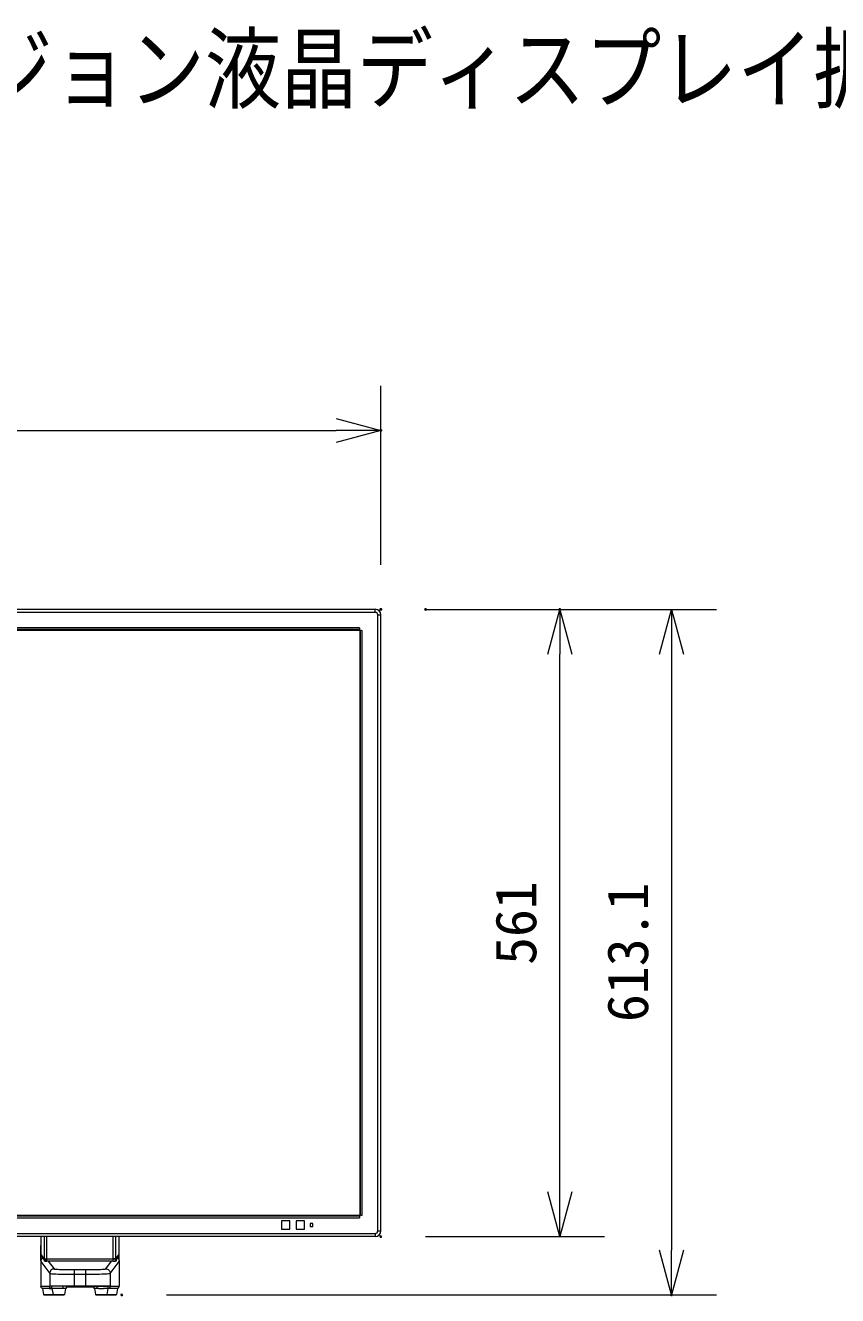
# Model space of a CAD drawing. Units: millimetres, scale not verified. Extents: x -63 to 62, y -56 to 57.
# Drawn here: x -16.3 to 20, y 0 to 56.8 of the extents above; entities that cross this region are included whole.
import ezdxf
from ezdxf.enums import TextEntityAlignment as Align

# ---------------------------------------------------------------- set-up
doc = ezdxf.new("R2010")
doc.units = ezdxf.units.MM
doc.header["$LTSCALE"] = 0.125
doc.header["$PDMODE"] = 32
doc.header["$PDSIZE"] = 0.0625
for name, color, linetype, lineweight in [('0-0_0', 7, 'Continuous', 9), ('0-5_GAIKEI', 1, 'Continuous', 18), ('0-6_SUNPO', 7, 'Continuous', 9)]:
    doc.layers.add(name, color=color, linetype=linetype, lineweight=lineweight)
doc.layers.add('0-2_MOJI1', color=7, linetype='Continuous')
doc.layers.add('0-4_Defpoints', color=7, linetype='Continuous')
doc.styles.add('ＭＳ ゴシック', font='')
doc.styles.get('ＭＳ ゴシック').set_extended_font_data('MS Gothic')

# ---------------------------------------------------------------- blocks, each defined once
blk = doc.blocks.new('_OPEN30')
at = {"layer": '0-0_0'}
blk.add_line((0, 0), (-1, 0), dxfattribs=at)
blk.add_lwpolyline([(-1, 0.26795), (0, 0), (-1, -0.26795)], dxfattribs=at)
blk = doc.blocks.new('D8')
at = {"layer": '0-4_Defpoints'}
for p in [(-5.5056, 34.094), (-19.0835, 3.4477), (5.4944, 3.4477)]:
    blk.add_point(p, dxfattribs=at)
at = {"layer": '0-6_SUNPO'}
for p, q in [((-3.5056, 34.094), (7.4944, 34.094)), ((5.4944, 32.094), (5.4944, 5.4477)), ((-17.0835, 3.4477), (7.4944, 3.4477))]:
    blk.add_line(p, q, dxfattribs=at)
at = {"layer": '0-6_SUNPO', "xscale": 2, "yscale": 2}
for p, rotation in [((5.4944, 34.094), 90), ((5.4944, 3.4477), 270)]:
    blk.add_blockref('_OPEN30', p, dxfattribs=dict(at, rotation=rotation))
at = {"layer": '0-6_SUNPO', "style": 'ＭＳ ゴシック'}
blk.add_text('613.1', height=1.833, rotation=90, dxfattribs=at).set_placement((4.9944, 15.6459), align=Align.BOTTOM_LEFT)
blk = doc.blocks.new('D6')
at = {"layer": '0-4_Defpoints'}
for p in [(-7.5009, 42.0937), (-55.9009, 34.0937), (-7.5009, 34.0937)]:
    blk.add_point(p, dxfattribs=at)
at = {"layer": '0-6_SUNPO'}
for p, q in [((-55.9009, 36.0937), (-55.9009, 44.0937)), ((-7.5009, 36.0937), (-7.5009, 44.0937)), ((-53.9009, 42.0937), (-9.5009, 42.0937))]:
    blk.add_line(p, q, dxfattribs=at)
at = {"layer": '0-6_SUNPO', "xscale": 2, "yscale": 2, "rotation": 180}
blk.add_blockref('_OPEN30', (-55.9009, 42.0937), dxfattribs=at)
at = {"layer": '0-6_SUNPO', "xscale": 2, "yscale": 2}
blk.add_blockref('_OPEN30', (-7.5009, 42.0937), dxfattribs=at)
at = {"layer": '0-6_SUNPO', "style": 'ＭＳ ゴシック'}
blk.add_text('968', height=1.833, dxfattribs=at).set_placement((-33.5759, 42.5937), align=Align.BOTTOM_LEFT)
blk = doc.blocks.new('D5')
at = {"layer": '0-4_Defpoints'}
for p in [(-7.5056, 34.094), (0.4944, 34.094), (-7.5056, 6.0567)]:
    blk.add_point(p, dxfattribs=at)
at = {"layer": '0-6_SUNPO'}
for p, q in [((-5.5056, 34.094), (2.4944, 34.094)), ((0.4944, 8.0567), (0.4944, 32.094)), ((-5.5056, 6.0567), (2.4944, 6.0567))]:
    blk.add_line(p, q, dxfattribs=at)
at = {"layer": '0-6_SUNPO', "xscale": 2, "yscale": 2}
for p, rotation in [((0.4944, 34.094), 90), ((0.4944, 6.0567), 270)]:
    blk.add_blockref('_OPEN30', p, dxfattribs=dict(at, rotation=rotation))
at = {"layer": '0-6_SUNPO', "style": 'ＭＳ ゴシック'}
blk.add_text('561', height=1.833, rotation=90, dxfattribs=at).set_placement((-0.0056, 18.2003), align=Align.BOTTOM_LEFT)

msp = doc.modelspace()

# ---------------------------------------------------------------- linework, layer by layer
at = {"layer": '0-5_GAIKEI', "color": 7}
for p, q in [((-48.5894, 30.6892), (-0.6877, 30.6892)), ((-0.4386, 2.8934), (-0.4386, 30.44)), ((-0.6877, 2.6442), (-48.5894, 2.6442))]:
    msp.add_line(p, q, dxfattribs=at)
at = {"layer": '0-5_GAIKEI'}
for p, q in [((-0.6877, 30.5482), (-0.6877, 30.6892)), ((-0.6877, 30.5482), (-48.5894, 30.5482)), ((-0.5796, 30.44), (-0.4386, 30.44)), ((-0.5796, 2.8934), (-0.5796, 30.44)), ((-47.9005, 29.7511), (-1.3767, 29.7511)), ((-1.3929, 29.8554), (-47.8851, 29.8554)), ((-1.3997, 29.7781), (-47.8774, 29.7781)), ((-1.3938, 29.8554), (-1.3938, 29.7777)), ((-1.3767, 29.7511), (-1.3767, 3.5823)), ((-1.3075, 29.734), (-1.3501, 29.734)), ((-1.3497, 3.6053), (-1.3497, 29.7281)), ((-1.3075, 29.734), (-1.2723, 29.7343)), ((-1.2724, 3.5985), (-1.2724, 29.7358)), ((-1.3767, 3.5823), (-47.9005, 3.5823)), ((-47.8842, 3.478), (-1.392, 3.478)), ((-1.3997, 3.5553), (-47.8774, 3.5553)), ((-1.3942, 3.5556), (-1.3934, 3.4779)), ((-1.3501, 3.5994), (-1.2724, 3.5994)), ((-4.5112, 3.346), (-4.8763, 3.346)), ((-4.8763, 3.346), (-4.8763, 2.9809)), ((-4.8763, 2.9809), (-4.5112, 2.9809)), ((-4.5112, 2.9809), (-4.5112, 3.346)), ((-3.856, 3.346), (-4.2211, 3.346)), ((-4.2211, 3.346), (-4.2211, 2.9809)), ((-4.2211, 2.9809), (-3.856, 2.9809)), ((-3.856, 2.9809), (-3.856, 3.346)), ((-3.4722, 3.2272), (-3.5997, 3.2272)), ((-3.5997, 3.2272), (-3.5997, 3.0997)), ((-3.5997, 3.0997), (-3.4722, 3.0997)), ((-3.4722, 3.0997), (-3.4722, 3.2272)), ((-0.5796, 2.8934), (-0.4386, 2.8934)), ((-48.5894, 2.7852), (-0.6877, 2.7852)), ((-15.63, 2.1102), (-15.6285, 2.3917)), ((-15.6286, 2.0873), (-15.627, 2.3442)), ((-15.6285, 2.3917), (-15.6264, 2.6442)), ((-15.627, 2.3442), (-15.6249, 2.5949)), ((-15.6249, 2.5949), (-15.6243, 2.6442)), ((-15.4917, 2.6442), (-15.4917, 1.6476)), ((-15.3668, 1.5419), (-15.3668, 2.6442)), ((-12.4103, 1.5419), (-12.4103, 2.6442)), ((-12.2854, 1.6476), (-12.2854, 2.6442)), ((-12.1528, 2.6442), (-12.1522, 2.5949)), ((-12.1524, 2.6442), (-12.1498, 2.3956)), ((-12.1522, 2.5949), (-12.1501, 2.3442)), ((-12.1501, 2.3442), (-12.1485, 2.0873)), ((-12.1498, 2.3956), (-12.1476, 2.1142)), ((-0.6877, 2.7852), (-0.6877, 2.6442)), ((-15.6308, 1.5742), (-15.6307, 1.828)), ((-15.6307, 1.828), (-15.63, 2.1102)), ((-15.6295, 1.8232), (-15.6307, 1.8232)), ((-15.6296, 1.8264), (-15.6286, 2.0873)), ((-15.6271, 1.8041), (-15.6296, 1.8264)), ((-15.6296, 1.8264), (-15.5133, 1.6714)), ((-15.6197, 1.783), (-15.6271, 1.8041)), ((-15.6096, 1.7664), (-15.6197, 1.783)), ((-15.4934, 1.6114), (-15.6096, 1.7664)), ((-12.1675, 1.7664), (-12.272, 1.6271)), ((-12.2638, 1.6714), (-12.1476, 1.8264)), ((-12.1675, 1.7664), (-12.1574, 1.783)), ((-12.1574, 1.783), (-12.1501, 1.8041)), ((-12.1501, 1.8041), (-12.1476, 1.8264)), ((-12.1485, 2.0873), (-12.1476, 1.8264)), ((-12.1476, 2.1142), (-12.1461, 1.8264)), ((-12.1461, 1.8274), (-12.1476, 1.8274)), ((-12.1461, 1.8264), (-12.1455, 1.5754)), ((-15.6345, 1.562), (-15.6383, 1.523)), ((-15.6383, 1.523), (-15.6373, 0.4238)), ((-15.6383, 1.523), (-15.2422, 0.9959)), ((-15.6231, 1.5995), (-15.6345, 1.562)), ((-15.6047, 1.6341), (-15.6231, 1.5995)), ((-15.5798, 1.6644), (-15.6047, 1.6341)), ((-15.551, 1.6882), (-15.5798, 1.6644)), ((-15.5133, 1.6764), (-15.5133, 1.6714)), ((-15.4917, 1.6476), (-15.5133, 1.6764)), ((-15.5108, 1.6491), (-15.5133, 1.6714)), ((-15.5133, 1.6714), (-15.5096, 1.6714)), ((-15.5035, 1.628), (-15.5108, 1.6491)), ((-15.4934, 1.6114), (-15.5035, 1.628)), ((-15.4925, 1.6102), (-15.4934, 1.6114)), ((-15.4925, 1.6453), (-15.4908, 1.6448)), ((-15.4908, 1.5449), (-15.4925, 1.5453)), ((-15.4917, 1.6476), (-15.488, 1.6467)), ((-15.4908, 1.6448), (-15.4858, 1.6444)), ((-15.4858, 1.5445), (-15.4908, 1.5449)), ((-15.488, 1.6467), (-15.4784, 1.6458)), ((-15.4858, 1.6444), (-15.4778, 1.644)), ((-15.4778, 1.5441), (-15.4858, 1.5445)), ((-15.4784, 1.6458), (-15.4633, 1.6449)), ((-15.4778, 1.644), (-15.4675, 1.6438)), ((-15.4675, 1.5438), (-15.4778, 1.5441)), ((-15.4675, 1.6438), (-15.4554, 1.6436)), ((-15.4554, 1.5436), (-15.4675, 1.5438)), ((-15.4633, 1.6449), (-15.4436, 1.6443)), ((-15.4554, 1.6436), (-15.4425, 1.6435)), ((-15.4425, 1.5436), (-15.4554, 1.5436)), ((-15.4436, 1.6443), (-15.4202, 1.6438)), ((-15.4425, 1.6435), (-15.4425, 1.5436)), ((-15.4425, 1.5436), (-15.3668, 1.5436)), ((-15.4202, 1.6438), (-15.3941, 1.6435)), ((-15.3941, 1.6435), (-15.3668, 1.6434)), ((-15.3668, 1.6419), (-12.4103, 1.6419)), ((-12.4103, 1.5419), (-15.3668, 1.5419)), ((-15.3023, 1.5419), (-15.0425, 1.1961)), ((-15.1838, 1.1373), (-15.2087, 1.107)), ((-15.1535, 1.1622), (-15.1838, 1.1373)), ((-15.119, 1.1808), (-15.1535, 1.1622)), ((-15.0815, 1.1922), (-15.119, 1.1808)), ((-15.0425, 1.1961), (-15.0815, 1.1922)), ((-15.0425, 1.1961), (-15.0334, 1.1924)), ((-15.0334, 1.1924), (-15.0117, 1.1888)), ((-15.0117, 1.1888), (-14.9777, 1.1853)), ((-14.9777, 1.1853), (-14.932, 1.182)), ((-14.932, 1.182), (-14.8752, 1.1789)), ((-14.8752, 1.1789), (-14.808, 1.176)), ((-14.808, 1.176), (-14.7314, 1.1735)), ((-14.7314, 1.1735), (-14.6466, 1.1713)), ((-14.6466, 1.1713), (-14.5546, 1.1695)), ((-14.5546, 1.1695), (-14.4569, 1.1681)), ((-14.4569, 1.1681), (-14.3547, 1.1671)), ((-14.3547, 1.1671), (-14.2495, 1.1665)), ((-14.2495, 1.1665), (-14.1428, 1.1664)), ((-14.1428, 1.1664), (-13.6343, 1.1669)), ((-13.6343, 1.1669), (-13.5276, 1.1672)), ((-13.5276, 1.1672), (-13.4224, 1.1679)), ((-13.4224, 1.1679), (-13.3203, 1.1691)), ((-13.3203, 1.1691), (-13.2225, 1.1707)), ((-13.2225, 1.1707), (-13.1305, 1.1727)), ((-13.1305, 1.1727), (-13.0457, 1.175)), ((-13.0457, 1.175), (-12.9691, 1.1777)), ((-12.9691, 1.1777), (-12.902, 1.1807)), ((-12.902, 1.1807), (-12.8451, 1.1839)), ((-12.8451, 1.1839), (-12.7994, 1.1873)), ((-12.7994, 1.1873), (-12.7654, 1.1909)), ((-12.7654, 1.1909), (-12.7438, 1.1945)), ((-12.7438, 1.1945), (-12.7346, 1.1982)), ((-12.7346, 1.1982), (-12.4768, 1.5419)), ((-12.7346, 1.1982), (-12.6956, 1.1944)), ((-12.6956, 1.1944), (-12.6581, 1.183)), ((-12.6581, 1.183), (-12.6235, 1.1646)), ((-12.6235, 1.1646), (-12.5932, 1.1397)), ((-12.5932, 1.1397), (-12.5683, 1.1094)), ((-12.5345, 0.9984), (-12.1385, 1.5262)), ((-12.383, 1.6435), (-12.4103, 1.6434)), ((-12.4103, 1.5436), (-12.322, 1.5436)), ((-12.357, 1.6438), (-12.383, 1.6435)), ((-12.3773, 1.6435), (-12.322, 1.6435)), ((-12.3335, 1.6443), (-12.357, 1.6438)), ((-12.3138, 1.6449), (-12.3335, 1.6443)), ((-12.322, 1.6435), (-12.3091, 1.6436)), ((-12.322, 1.6435), (-12.322, 1.5436)), ((-12.3091, 1.5436), (-12.322, 1.5436)), ((-12.2988, 1.6458), (-12.3138, 1.6449)), ((-12.3091, 1.6436), (-12.297, 1.6438)), ((-12.297, 1.5438), (-12.3091, 1.5436)), ((-12.2891, 1.6467), (-12.2988, 1.6458)), ((-12.297, 1.6438), (-12.2866, 1.644)), ((-12.2866, 1.5441), (-12.297, 1.5438)), ((-12.2854, 1.6476), (-12.2891, 1.6467)), ((-12.2866, 1.644), (-12.2787, 1.6444)), ((-12.2787, 1.5445), (-12.2866, 1.5441)), ((-12.2854, 1.6476), (-12.2638, 1.6764)), ((-12.2787, 1.6444), (-12.2737, 1.6448)), ((-12.2737, 1.5449), (-12.2787, 1.5445)), ((-12.2737, 1.6448), (-12.272, 1.6453)), ((-12.272, 1.5453), (-12.2737, 1.5449)), ((-12.272, 1.6453), (-12.272, 1.6654)), ((-12.272, 1.6328), (-12.2663, 1.6491)), ((-12.272, 1.6453), (-12.272, 1.5453)), ((-12.2638, 1.6714), (-12.2675, 1.6714)), ((-12.2663, 1.6491), (-12.2638, 1.6714)), ((-12.2638, 1.6764), (-12.2638, 1.6714)), ((-12.2247, 1.6901), (-12.1972, 1.6675)), ((-12.1972, 1.6675), (-12.1723, 1.6372)), ((-12.1723, 1.6372), (-12.1538, 1.6027)), ((-12.1538, 1.6027), (-12.1424, 1.5652)), ((-12.1424, 1.5652), (-12.1385, 1.5262)), ((-12.1385, 1.5262), (-12.1375, 0.427)), ((-15.2384, 1.0349), (-15.2422, 0.9959)), ((-15.2422, 0.9959), (-15.2417, 0.4245)), ((-15.2422, 0.9959), (-15.2311, 0.9914)), ((-15.2271, 1.0724), (-15.2384, 1.0349)), ((-15.2311, 0.9914), (-15.2046, 0.9869)), ((-15.2087, 1.107), (-15.2271, 1.0724)), ((-15.2046, 0.9869), (-15.1631, 0.9826)), ((-15.1631, 0.9826), (-15.1072, 0.9786)), ((-15.1072, 0.9786), (-15.0377, 0.9748)), ((-15.0377, 0.9748), (-14.9556, 0.9713)), ((-14.9556, 0.9713), (-14.8621, 0.9682)), ((-14.8621, 0.9682), (-14.7584, 0.9655)), ((-14.7584, 0.9655), (-14.646, 0.9633)), ((-14.646, 0.9633), (-14.5265, 0.9616)), ((-14.5265, 0.9616), (-14.4016, 0.9604)), ((-14.4016, 0.9604), (-14.273, 0.9597)), ((-14.273, 0.9597), (-14.1426, 0.9595)), ((-14.1426, 0.9595), (-13.6341, 0.96)), ((-13.6341, 0.96), (-13.5037, 0.9604)), ((-13.5037, 0.9604), (-13.3752, 0.9613)), ((-13.3752, 0.9613), (-13.2503, 0.9628)), ((-13.2503, 0.9628), (-13.1308, 0.9647)), ((-13.1308, 0.9647), (-13.0184, 0.9671)), ((-13.0184, 0.9671), (-12.9147, 0.97)), ((-12.9147, 0.97), (-12.8211, 0.9733)), ((-12.8211, 0.9733), (-12.739, 0.9769)), ((-12.739, 0.9769), (-12.6696, 0.9808)), ((-12.6696, 0.9808), (-12.6137, 0.985)), ((-12.5683, 1.1094), (-12.5498, 1.0749)), ((-12.5498, 1.0749), (-12.5384, 1.0374)), ((-12.5457, 0.9938), (-12.5345, 0.9984)), ((-12.5384, 1.0374), (-12.5345, 0.9984)), ((-12.5345, 0.9984), (-12.534, 0.4295)), ((-15.6373, 0.4238), (-15.2418, 0.4245)), ((-15.6353, 0.4043), (-15.6373, 0.4238)), ((-15.6296, 0.3855), (-15.6353, 0.4043)), ((-15.6203, 0.3683), (-15.6296, 0.3855)), ((-15.6078, 0.3531), (-15.6203, 0.3683)), ((-15.5927, 0.3407), (-15.6078, 0.3531)), ((-15.5754, 0.3315), (-15.5927, 0.3407)), ((-15.5566, 0.3259), (-15.5754, 0.3315)), ((-15.5637, 0.3242), (-15.5156, 0.0467)), ((-15.5371, 0.3242), (-15.5637, 0.3242)), ((-15.5396, 0.3242), (-15.5566, 0.3259)), ((-14.5023, 0.3259), (-15.5371, 0.324)), ((-15.5156, 0.0467), (-15.091, 0.0471)), ((-15.5008, 0.0343), (-15.026, 0.0347)), ((-15.2637, 0.3245), (-15.1482, 0.3246)), ((-15.2483, 0.4245), (-15.2484, 0.427)), ((-15.2464, 0.405), (-15.2484, 0.4245)), ((-13.8879, 0.427), (-15.2483, 0.427)), ((-15.2407, 0.3863), (-15.2464, 0.405)), ((-15.2417, 0.4245), (-15.2418, 0.4245)), ((-12.5339, 0.4295), (-15.2417, 0.4245)), ((-15.2417, 0.4258), (-15.2417, 0.427)), ((-15.2417, 0.4245), (-15.2417, 0.4258)), ((-15.2314, 0.369), (-15.2407, 0.3863)), ((-15.2189, 0.3539), (-15.2314, 0.369)), ((-15.2038, 0.3414), (-15.2189, 0.3539)), ((-15.1865, 0.3322), (-15.2038, 0.3414)), ((-15.1677, 0.3266), (-15.1865, 0.3322)), ((-15.1482, 0.3247), (-15.1677, 0.3266)), ((-15.1482, 0.3247), (-15.1484, 0.4247)), ((-15.1391, 0.3247), (-15.091, 0.0475)), ((-14.1421, 0.4268), (-15.0915, 0.4248)), ((-15.091, 0.0475), (-14.5867, 0.0479)), ((-15.0762, 0.035), (-14.6015, 0.0355)), ((-14.6484, 0.3254), (-14.8391, 0.3253)), ((-14.6486, 0.4256), (-14.6484, 0.3256)), ((-14.5391, 0.3255), (-14.5867, 0.0479)), ((-14.5025, 0.4259), (-14.5023, 0.3259)), ((-14.5024, 0.3955), (-13.2732, 0.3969)), ((-13.2732, 0.427), (-13.2732, 0.327)), ((-13.2732, 0.427), (-12.634, 0.427)), ((-13.0482, 0.327), (-13.2732, 0.327)), ((-13.2389, 0.327), (-13.191, 0.0494)), ((-13.191, 0.0494), (-12.2613, 0.0494)), ((-13.1762, 0.037), (-12.276, 0.037)), ((-13.1271, 0.427), (-13.1271, 0.327)), ((-13.0928, 0.4284), (-13.0928, 0.427)), ((-13.0485, 0.427), (-13.0485, 0.4285)), ((-13.0482, 0.327), (-12.8435, 0.327)), ((-12.9639, 0.427), (-12.9639, 0.4287)), ((-12.9139, 0.427), (-12.9139, 0.4288)), ((-12.2501, 0.327), (-12.8435, 0.327)), ((-12.8292, 0.427), (-12.8292, 0.4289)), ((-12.6389, 0.327), (-12.6867, 0.0494)), ((-12.6339, 0.4295), (-12.6339, 0.427)), ((-12.5339, 0.427), (-12.6339, 0.427)), ((-12.6273, 0.327), (-12.6273, 0.427)), ((-12.6273, 0.327), (-12.6078, 0.3289)), ((-12.6078, 0.3289), (-12.5891, 0.3346)), ((-12.5891, 0.3346), (-12.5718, 0.3438)), ((-12.5718, 0.3438), (-12.5566, 0.3563)), ((-12.5566, 0.3563), (-12.5442, 0.3714)), ((-12.5442, 0.3714), (-12.535, 0.3887)), ((-12.535, 0.3887), (-12.5293, 0.4075)), ((-12.5339, 0.4295), (-12.5339, 0.427)), ((-12.5339, 0.427), (-12.1375, 0.427)), ((-12.5293, 0.4075), (-12.5273, 0.427)), ((-12.2134, 0.327), (-12.2613, 0.0494)), ((-12.2134, 0.327), (-12.2501, 0.327)), ((-12.2375, 0.327), (-12.218, 0.3289)), ((-12.218, 0.3289), (-12.1992, 0.3346)), ((-12.1992, 0.3346), (-12.1819, 0.3438)), ((-12.1819, 0.3438), (-12.1668, 0.3563)), ((-12.1668, 0.3563), (-12.1543, 0.3714)), ((-12.1543, 0.3714), (-12.1451, 0.3887)), ((-12.1451, 0.3887), (-12.1394, 0.4075)), ((-12.1394, 0.4075), (-12.1375, 0.427))]:
    msp.add_line(p, q, dxfattribs=at)
for points in [[(-15.4925, 1.6486), (-15.4925, 1.6453), (-15.4925, 1.5453)], [(-14.1428, 1.1664), (-14.1426, 0.9595), (-14.1421, 0.4265)], [(-13.6343, 1.1669), (-13.6341, 0.96), (-13.6336, 0.4275)], [(-12.6137, 0.985), (-12.5722, 0.9893), (-12.5457, 0.9938)]]:
    msp.add_lwpolyline(points, dxfattribs=at)
at = {"layer": '0-5_GAIKEI', "color": 7}
for centre, start, end in [((-0.6877, 30.44), 0, 90), ((-0.6877, 2.8934), 270, 0)]:
    msp.add_arc(centre, 0.2492, start, end, dxfattribs=at)
at = {"layer": '0-5_GAIKEI'}
for centre, radius, start, end in [((-0.6877, 30.44), 0.1081, 0, 90), ((-0.6877, 2.8934), 0.1081, 270, 0), ((-15.5008, 0.0493), 0.015, 189.8347, 270.05229), ((-15.0762, 0.05), 0.015, 189.8347, 270.05229), ((-15.026, 0.0497), 0.015, 270.05229, 280.71668), ((-14.6015, 0.0505), 0.015, 270.05229, 350.26989), ((-13.1762, 0.052), 0.015, 189.78238, 269.99997), ((-12.7015, 0.052), 0.015, 269.99997, 350.21756), ((-12.276, 0.052), 0.015, 269.99997, 350.21756)]:
    msp.add_arc(centre, radius, start, end, dxfattribs=at)

# ---------------------------------------------------------------- block references
at = {"layer": '0-6_SUNPO'}
for name in ['D6', 'D8', 'D5']:
    msp.add_blockref(name, (7.0624, -3.4125), dxfattribs=at)

# ---------------------------------------------------------------- texts
at = {"layer": '0-2_MOJI1', "style": 'ＭＳ ゴシック', "width": 0.85}
msp.add_text('フルハイビジョン液晶ディスプレイ据置きスタンド付', height=2.933, dxfattribs=at).set_placement((-35.5132, 52.5021), align=Align.BOTTOM_LEFT)

doc.saveas('drawing.dxf')
